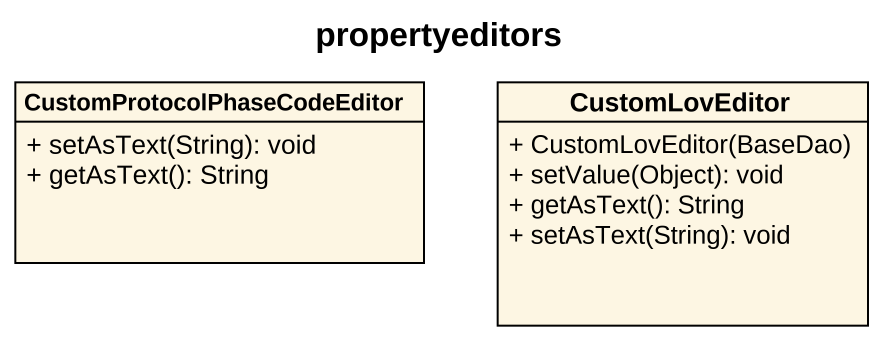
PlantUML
@startuml
title propertyeditors
hide circle
hide empty members
skinparam classAttributeIconSize 0
class "CustomProtocolPhaseCodeEditor" as CustomProtocolPhaseCodeEdito {
  + setAsText(String): void
  + getAsText(): String
}
class CustomLovEditor {
  + CustomLovEditor(BaseDao)
  + setValue(Object): void
  + getAsText(): String
  + setAsText(String): void
}
@enduml
